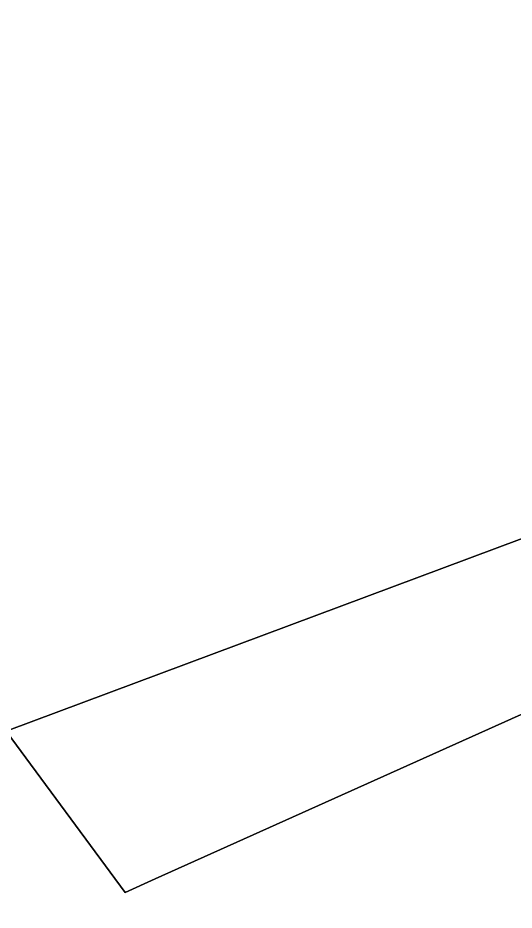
# Model space of a CAD drawing. Header units: metres. Extents: x 15788 to 16056, y 1027 to 1229.
# Drawn here: x 16006.51 to 16014.75, y 1161.3 to 1176.11 of the extents above; entities that cross this region are included whole.
import ezdxf

# ---------------------------------------------------------------- set-up
doc = ezdxf.new("R2010")
doc.units = ezdxf.units.M
for name, color, linetype in [('kc_dw', 2, 'Continuous'), ('kc_jt', 181, 'Continuous'), ('kc_swl_xz', 140, 'Continuous')]:
    doc.layers.add(name, color=color, linetype=linetype)

msp = doc.modelspace()

# ---------------------------------------------------------------- linework, layer by layer
at = {"layer": 'kc_dw', "flags": 128}
msp.add_lwpolyline([(16054.5, 1226.809, -0.24693), (15988.648, 1192.019), (15987.928, 1192.018), (16000, 1174), (16002.705, 1169.17), (16006.317, 1164.268), (16032.4, 1174), (16032.947, 1172.657), (16033.6, 1172.95), (16047.635, 1136.583), (16054.5, 1119.722)], format="xyb", close=True, dxfattribs=at)
msp.add_lwpolyline([(16054.5, 1114.803), (16054.5, 1118.795), (16047.635, 1136.583), (16032.947, 1172.657), (16008.79, 1161.82), (16008.29, 1161.59), (16006.317, 1164.268), (16005.6, 1164), (16002.705, 1169.17), (15985.873, 1192.014), (15980.001, 1192.003), (15957.71, 1183.24), (15962.48, 1166.86), (15898.787, 1138.426), (15932.523, 1089.437)], dxfattribs=at)
msp.add_lwpolyline([(16032.947, 1172.657), (16032.4, 1174), (16006.317, 1164.268), (16008.29, 1161.59), (16008.79, 1161.82)], close=True, dxfattribs=at)
at = {"layer": 'kc_jt', "flags": 128}
msp.add_lwpolyline([(16029.873, 1187.325), (16024.07, 1200.362, -0.041997), (16011.596, 1195.426), (16012.087, 1194.12), (16012.006, 1192.373), (16011.494, 1191.149), (16011.421, 1188.767), (16012.244, 1186.662), (16012.689, 1185.134), (16011.496, 1183.371), (16008.973, 1182.172), (16007.553, 1181.517), (16005.069, 1181.324), (16003.483, 1181.302), (16000.088, 1181.89), (15998.5, 1181.92), (15995.809, 1180.255), (16000, 1174), (16002.705, 1169.17), (16006.317, 1164.268), (16032.4, 1174), (16032.412, 1173.97), (16032.927, 1174.133)], format="xyb", close=True, dxfattribs=at)
msp.add_lwpolyline([(16054.5, 1114.803), (16054.5, 1118.795), (16047.635, 1136.583), (16032.947, 1172.657), (16008.79, 1161.82), (16008.29, 1161.59), (16006.317, 1164.268), (16005.6, 1164), (16002.705, 1169.17), (15985.873, 1192.014), (15980.001, 1192.003), (15957.71, 1183.24), (15962.48, 1166.86), (15898.787, 1138.426), (15932.523, 1089.437)], dxfattribs=at)
msp.add_lwpolyline([(16032.947, 1172.657), (16032.4, 1174), (16006.317, 1164.268), (16008.29, 1161.59), (16008.79, 1161.82)], close=True, dxfattribs=at)
at = {"layer": 'kc_swl_xz', "color": 3, "flags": 128}
msp.add_lwpolyline([(16054.5, 1226.809, -0.24693), (15988.648, 1192.019), (15987.928, 1192.018), (16000, 1174), (16002.705, 1169.17), (16006.317, 1164.268), (16032.4, 1174), (16032.947, 1172.657), (16033.6, 1172.95), (16047.635, 1136.583), (16054.5, 1119.722)], format="xyb", close=True, dxfattribs=at)

doc.saveas('drawing.dxf')
